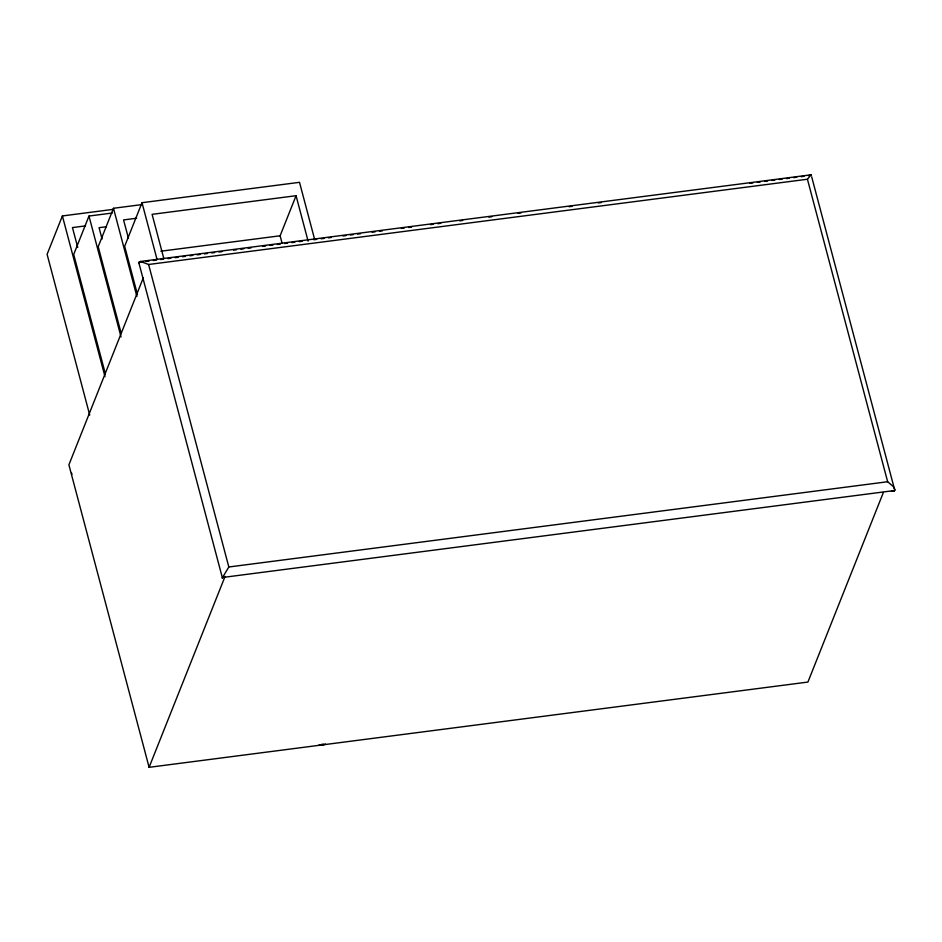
<?xml version="1.0" encoding="UTF-8"?>
<svg xmlns="http://www.w3.org/2000/svg" width="942" height="942" viewBox="0 0 942 942"><rect width="100%" height="100%" fill="white"/><g stroke="black" fill="none" stroke-linecap="round" stroke-linejoin="round"><path stroke-width="1.41" d="M138.698 263.454L138.757 262.406L140.558 261.464L811.462 174.765L808.377 175.765M113.417 209.336L62.384 215.942L47.1 254.328L89.725 415.092M112.31 213.022L88.972 216.048L73.7 254.446L105.386 373.95M141.194 204.697L113.487 208.276L98.204 246.674L121.212 333.456M314.593 239.233L299.509 182.324L142.006 202.707L124.662 246.274L137.485 294.646M143.243 277.984L68.896 464.818L149.107 767.318L807.918 682.067L883.361 492.513M281.999 242.883L280.115 235.783L296.059 195.712L152.098 214.34L163.778 258.402M149.107 767.318L225.079 576.398M891.403 491.265L894.217 491.171L894.9 489.44L893.287 486.543L887.647 481.739L228.824 566.99L222.135 578.141L222.889 577.776M140.558 261.464L148.612 264.49L807.435 179.239L811.262 174.682M136.661 218.226L123.567 219.922L128.477 238.397M85.557 225.88L72.463 227.575L77.739 247.475M106.34 226.751L99.063 227.693L102.077 239.056M160.87 251.208L280.115 235.783M141.677 262.029L138.757 262.406L222.3 577.517L894.841 490.488L811.674 176.802M146.045 261.464L148.966 261.087M153.346 260.522L156.266 260.145M160.635 259.58L163.555 259.203M167.935 258.638L170.855 258.261M175.224 257.696L178.144 257.319M182.524 256.742L185.444 256.365M189.813 255.8L192.733 255.423M197.114 254.858L200.034 254.481M204.402 253.916L207.322 253.539M211.703 252.974L214.611 252.597M218.991 252.032L221.912 251.655M233.581 250.136L236.501 249.76M240.881 249.194L243.79 248.818M248.17 248.252L251.09 247.876M262.759 246.368L265.679 245.992M270.06 245.426L272.968 245.038M277.348 244.473L280.269 244.096M284.649 243.531L287.557 243.154M291.938 242.589L294.858 242.212M299.226 241.647L302.147 241.27M313.816 239.763L316.736 239.374M321.116 238.809L324.036 238.432M328.405 237.867L331.325 237.49M342.994 235.983L345.914 235.606M350.294 235.041L353.215 234.664M357.583 234.099L360.503 233.722M372.172 232.203L375.093 231.826M379.473 231.261L382.393 230.884M401.351 228.435L404.271 228.058M408.651 227.481L411.572 227.104M430.529 224.655L433.45 224.278M437.83 223.713L440.738 223.336M459.708 220.875L462.628 220.499M488.886 217.107L491.806 216.731M518.065 213.328L520.985 212.951M569.121 206.722L572.041 206.345M598.3 202.942L601.22 202.565M750.02 183.313L752.941 182.936M757.321 182.371L760.241 181.994M764.61 181.429L767.53 181.052M771.91 180.475L774.83 180.099M779.199 179.533L782.119 179.157M786.499 178.591L789.42 178.215M793.788 177.649L796.708 177.273M801.089 176.707L804.009 176.331M807.435 179.239L887.647 481.739M296.059 195.712L308.116 241.199M142.006 202.707L157.09 259.603M148.612 264.49L228.824 566.99M113.487 208.276L136.873 296.483M88.972 216.048L121.035 336.977M62.384 215.942L105.009 376.694M325.485 744.039A8.655 7.501 21.7 0 1 319.138 744.769M323.824 744.039A8.655 7.501 21.7 0 1 321.658 744.298M71.945 474.356A6.323 5.475 21.7 0 1 71.592 472.896"/></g></svg>
